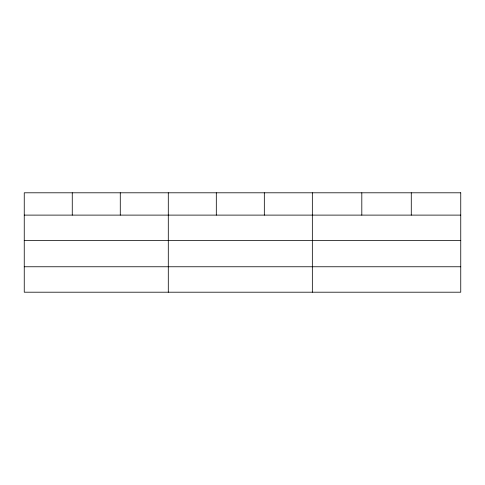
<?xml version="1.0" encoding="UTF-8"?>
<svg xmlns="http://www.w3.org/2000/svg" width="485" height="485" viewBox="0 0 485 485"><rect width="100%" height="100%" fill="white"/><g stroke="black" fill="none" stroke-linecap="round" stroke-linejoin="round"><path stroke-width="0.73" d="M24.25 215.11L460.75 215.11M24.25 240.548L460.75 240.548M24.25 266.762L460.75 266.762M411.28 192.8L411.28 215.11M361.81 192.8L361.81 215.11M312.34 192.8L312.34 292.2M264.325 192.8L264.325 215.11M216.31 192.8L216.31 215.11M168.295 192.8L168.295 292.2M120.28 192.8L120.28 215.11M72.265 192.8L72.265 215.11M460.75 192.8L24.25 192.8L24.25 292.2L460.75 292.2L460.75 192.8"/></g></svg>
